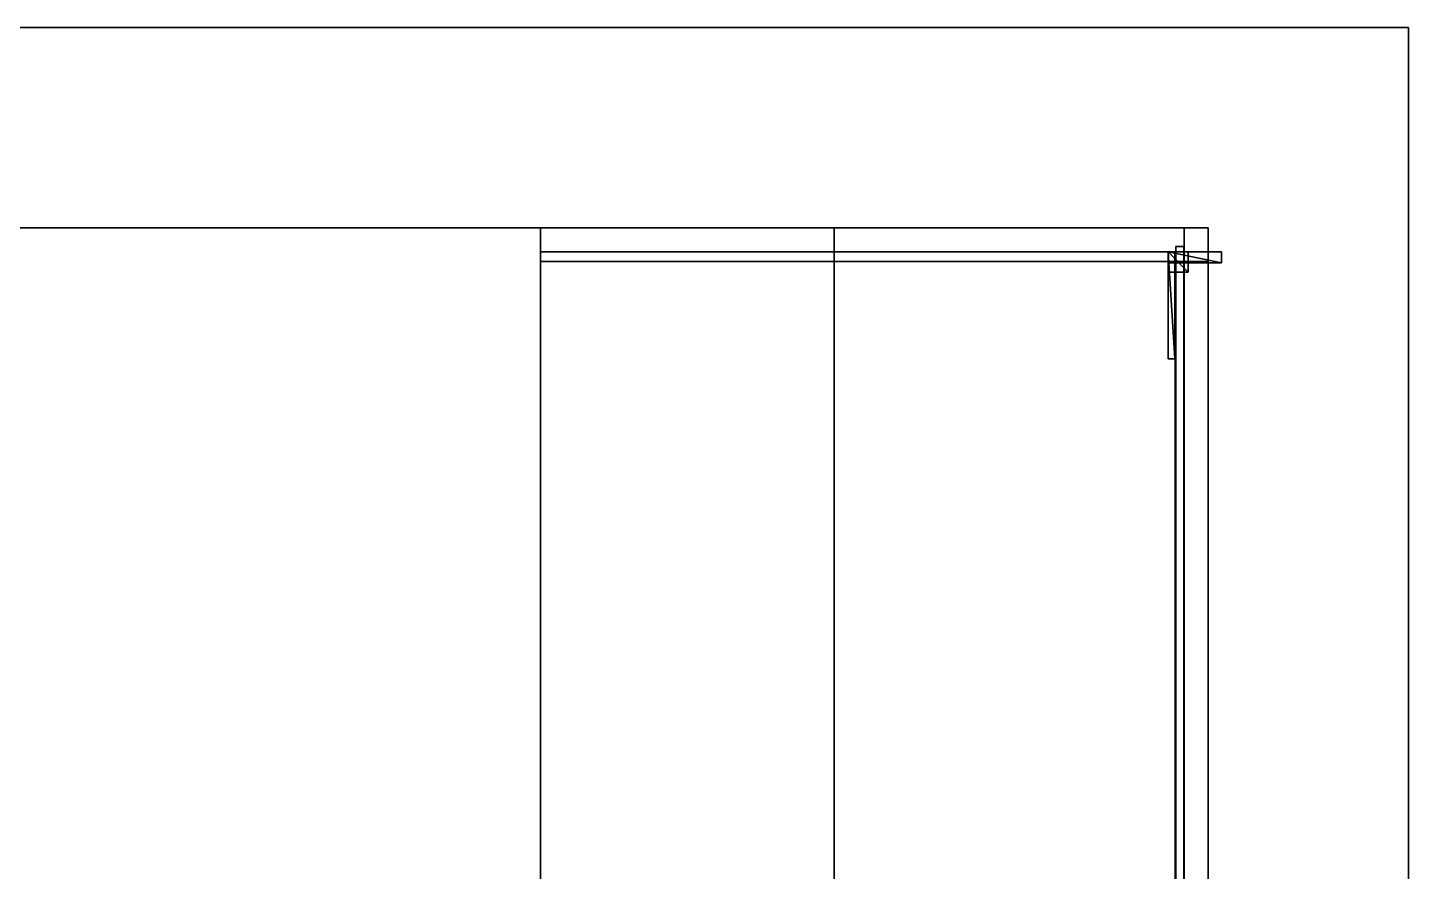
# Model space of a CAD drawing. Extents: x 0 to 2775, y -2341 to 0.
# Drawn here: x 1741 to 2775, y -632 to 0 of the extents above; entities that cross this region are included whole.
import ezdxf

# ---------------------------------------------------------------- set-up
doc = ezdxf.new("R2010")
doc.units = 0
for name, color, linetype in [('LAYER0', 7, 'CONTINUOUS'), ('LAYER1', 7, 'CONTINUOUS'), ('LAYER381', 253, 'CONTINUOUS'), ('LAYER383', 253, 'CONTINUOUS'), ('LAYER384', 253, 'CONTINUOUS'), ('LAYER387', 253, 'CONTINUOUS'), ('LAYER389', 2, 'CONTINUOUS'), ('LAYER390', 37, 'CONTINUOUS'), ('LAYER391', 253, 'CONTINUOUS'), ('LAYER392', 253, 'CONTINUOUS'), ('LAYER393', 253, 'CONTINUOUS'), ('LAYER394', 253, 'CONTINUOUS'), ('LAYER395', 253, 'CONTINUOUS'), ('LAYER396', 253, 'CONTINUOUS'), ('LAYER413', 253, 'CONTINUOUS'), ('LAYER414', 253, 'CONTINUOUS'), ('LAYER415', 253, 'CONTINUOUS'), ('LAYER416', 253, 'CONTINUOUS'), ('LAYER417', 253, 'CONTINUOUS'), ('LAYER418', 253, 'CONTINUOUS'), ('LAYER419', 253, 'CONTINUOUS')]:
    doc.layers.add(name, color=color, linetype=linetype)

msp = doc.modelspace()

# ---------------------------------------------------------------- linework, layer by layer
at = {"layer": 'LAYER0', "invisible_edges": 1}
for points in [[(2775, 0), (18, -2341), (18, 0), (2775, 0)], [(18, -2341), (2775, 0), (2775, -2341), (18, -2341)], [(18, 0, 5), (2775, 0), (18, 0), (18, 0, 5)], [(2775, 0), (18, 0, 5), (2775, 0, 5), (2775, 0)], [(2775, -2341, 5), (18, 0, 5), (18, -2341, 5), (2775, -2341, 5)], [(18, 0, 5), (2775, -2341, 5), (2775, 0, 5), (18, 0, 5)], [(2775, 0), (2775, -2341, 5), (2775, -2341), (2775, 0)], [(2775, -2341, 5), (2775, 0), (2775, 0, 5), (2775, -2341, 5)]]:
    msp.add_3dface(points, dxfattribs=at)
at = {"layer": 'LAYER1'}
for points, invisible_edges in [([(168, -150, 5), (18, 0, 5), (2775, 0, 5), (168, -150, 5)], 5), ([(2775, 0, 2664), (2021, 0, 2236), (18, 0, 2664), (2775, 0, 2664)], 3), ([(796, 0, 2236), (18, 0, 2664), (2021, 0, 2236), (796, 0, 2236)], 3), ([(18, 0, 5), (796, 0, 1106), (2775, 0, 5), (18, 0, 5)], 3), ([(18, 0, 2664), (168, -150, 2664), (2775, 0, 2664), (18, 0, 2664)], 3), ([(168, -150, 5), (2775, 0, 5), (2625, -150, 5), (168, -150, 5)], 3), ([(2775, 0, 2664), (168, -150, 2664), (2625, -150, 2664), (2775, 0, 2664)], 5), ([(2021, 0, 1106), (2775, 0, 5), (796, 0, 1106), (2021, 0, 1106)], 3), ([(2775, 0, 2664), (2021, 0, 1106), (2021, 0, 2236), (2775, 0, 2664)], 5), ([(2775, 0, 5), (2021, 0, 1106), (2775, 0, 2664), (2775, 0, 5)], 3), ([(2775, -2341, 5), (2625, -2191, 5), (2775, 0, 5), (2775, -2341, 5)], 3), ([(2625, -150, 5), (2775, 0, 5), (2625, -2191, 5), (2625, -150, 5)], 3), ([(2775, 0, 2664), (2625, -150, 2664), (2775, -2341, 2664), (2775, 0, 2664)], 3), ([(2775, 0, 5), (2775, -2341, 2664), (2775, -2341, 5), (2775, 0, 5)], 1), ([(2775, -2341, 2664), (2775, 0, 5), (2775, 0, 2664), (2775, -2341, 2664)], 1), ([(168, -150, 2664), (796, -150, 2236), (2625, -150, 2664), (168, -150, 2664)], 3), ([(2625, -150, 5), (1538.01, -150, 265), (168, -150, 5), (2625, -150, 5)], 3), ([(796, -150, 1106), (1478.01, -150, 345), (2021, -150, 1106), (796, -150, 1106)], 3), ([(2021, -150, 2236), (2625, -150, 2664), (796, -150, 2236), (2021, -150, 2236)], 3), ([(1538.01, -150, 345), (2021, -150, 1106), (1478.01, -150, 345), (1538.01, -150, 345)], 3), ([(1538.01, -150, 265), (2021, -150, 1106), (1538.01, -150, 345), (1538.01, -150, 265)], 3), ([(1538.01, -150, 265), (2625, -150, 5), (2021, -150, 1106), (1538.01, -150, 265)], 7), ([(2021, -150, 1106), (2625, -150, 2664), (2021, -150, 2236), (2021, -150, 1106)], 3), ([(2021, -150, 1106), (2625, -150, 5), (2625, -150, 2664), (2021, -150, 1106)], 5), ([(2625, -150, 2664), (2625, -2191, 5), (2625, -2191, 2664), (2625, -150, 2664)], 1), ([(2625, -2191, 5), (2625, -150, 2664), (2625, -150, 5), (2625, -2191, 5)], 1), ([(2625, -2191, 2664), (2775, -2341, 2664), (2625, -150, 2664), (2625, -2191, 2664)], 3)]:
    msp.add_3dface(points, dxfattribs=dict(at, invisible_edges=invisible_edges))
at = {"layer": 'LAYER381', "invisible_edges": 1}
for points in [[(2625, -1300, 755), (2125, -150, 755), (2625, -150, 755), (2625, -1300, 755)], [(2125, -150, 755), (2625, -1300, 755), (2125, -1300, 755), (2125, -150, 755)], [(2625, -150, 780), (2125, -150, 755), (2125, -150, 780), (2625, -150, 780)], [(2125, -150, 755), (2625, -150, 780), (2625, -150, 755), (2125, -150, 755)], [(2125, -1300, 780), (2125, -150, 755), (2125, -1300, 755), (2125, -1300, 780)], [(2125, -150, 755), (2125, -1300, 780), (2125, -150, 780), (2125, -150, 755)], [(2125, -1300, 780), (2625, -150, 780), (2125, -150, 780), (2125, -1300, 780)], [(2625, -150, 780), (2125, -1300, 780), (2625, -1300, 780), (2625, -150, 780)], [(2625, -150, 780), (2625, -1300, 755), (2625, -150, 755), (2625, -150, 780)], [(2625, -1300, 755), (2625, -150, 780), (2625, -1300, 780), (2625, -1300, 755)]]:
    msp.add_3dface(points, dxfattribs=at)
at = {"layer": 'LAYER383', "invisible_edges": 1}
for points in [[(2625, -150, 5), (2125, -175, 5), (2125, -150, 5), (2625, -150, 5)], [(2125, -175, 5), (2625, -150, 5), (2625, -175, 5), (2125, -175, 5)], [(2125, -150, 755), (2125, -175, 5), (2125, -175, 755), (2125, -150, 755)], [(2125, -175, 5), (2125, -150, 755), (2125, -150, 5), (2125, -175, 5)], [(2625, -175, 755), (2125, -150, 755), (2125, -175, 755), (2625, -175, 755)], [(2125, -150, 755), (2625, -175, 755), (2625, -150, 755), (2125, -150, 755)], [(2125, -150, 755), (2625, -150, 5), (2125, -150, 5), (2125, -150, 755)], [(2625, -150, 5), (2125, -150, 755), (2625, -150, 755), (2625, -150, 5)], [(2625, -150, 5), (2625, -175, 755), (2625, -175, 5), (2625, -150, 5)], [(2625, -175, 755), (2625, -150, 5), (2625, -150, 755), (2625, -175, 755)], [(2625, -175, 755), (2125, -175, 5), (2625, -175, 5), (2625, -175, 755)], [(2125, -175, 5), (2625, -175, 755), (2125, -175, 755), (2125, -175, 5)]]:
    msp.add_3dface(points, dxfattribs=at)
at = {"layer": 'LAYER384', "invisible_edges": 1}
for points in [[(2600.4, -168, 1941), (2345, -1282, 1941), (2600.4, -1282, 1941), (2600.4, -168, 1941)], [(2345, -1282, 1941), (2600.4, -168, 1941), (2345, -168, 1941), (2345, -1282, 1941)], [(2345, -168, 1923), (2345, -1282, 1941), (2345, -168, 1941), (2345, -168, 1923)], [(2345, -1282, 1941), (2345, -168, 1923), (2345, -1282, 1923), (2345, -1282, 1941)], [(2600.4, -168, 1941), (2345, -168, 1923), (2345, -168, 1941), (2600.4, -168, 1941)], [(2345, -168, 1923), (2600.4, -168, 1941), (2600.4, -168, 1923), (2345, -168, 1923)], [(2345, -168, 1923), (2600.4, -1282, 1923), (2345, -1282, 1923), (2345, -168, 1923)], [(2600.4, -1282, 1923), (2345, -168, 1923), (2600.4, -168, 1923), (2600.4, -1282, 1923)], [(2600.4, -1282, 1923), (2600.4, -168, 1941), (2600.4, -1282, 1941), (2600.4, -1282, 1923)], [(2600.4, -168, 1941), (2600.4, -1282, 1923), (2600.4, -168, 1923), (2600.4, -168, 1941)]]:
    msp.add_3dface(points, dxfattribs=at)
at = {"layer": 'LAYER387', "invisible_edges": 1}
for points in [[(2625, -150, 1605), (2345, -168, 1605), (2345, -150, 1605), (2625, -150, 1605)], [(2345, -168, 1605), (2625, -150, 1605), (2625, -168, 1605), (2345, -168, 1605)], [(2345, -150, 2259), (2345, -168, 1605), (2345, -168, 2259), (2345, -150, 2259)], [(2345, -168, 1605), (2345, -150, 2259), (2345, -150, 1605), (2345, -168, 1605)], [(2625, -168, 2259), (2345, -150, 2259), (2345, -168, 2259), (2625, -168, 2259)], [(2345, -150, 2259), (2625, -168, 2259), (2625, -150, 2259), (2345, -150, 2259)], [(2345, -150, 2259), (2625, -150, 1605), (2345, -150, 1605), (2345, -150, 2259)], [(2625, -150, 1605), (2345, -150, 2259), (2625, -150, 2259), (2625, -150, 1605)], [(2625, -150, 1605), (2625, -168, 2259), (2625, -168, 1605), (2625, -150, 1605)], [(2625, -168, 2259), (2625, -150, 1605), (2625, -150, 2259), (2625, -168, 2259)], [(2625, -168, 2259), (2345, -168, 1605), (2625, -168, 1605), (2625, -168, 2259)], [(2345, -168, 1605), (2625, -168, 2259), (2345, -168, 2259), (2345, -168, 1605)]]:
    msp.add_3dface(points, dxfattribs=at)
at = {"layer": 'LAYER389'}
for points in [[(2595, -248, 2228.5), (2600, -248, 2228.5), (2595, -168, 2228.5), (2595, -248, 2228.5)], [(2595, -168, 2228.5), (2600, -248, 2228.5), (2600, -168, 2228.5), (2595, -168, 2228.5)], [(2595, -168, 2228.5), (2600, -168, 2228.5), (2595, -168, 2205.5), (2595, -168, 2228.5)], [(2595, -168, 2205.5), (2600, -168, 2228.5), (2600, -168, 2205.5), (2595, -168, 2205.5)], [(2595, -248, 2228.5), (2595, -168, 2228.5), (2595, -248, 2205.5), (2595, -248, 2228.5)], [(2595, -248, 2205.5), (2595, -168, 2228.5), (2595, -168, 2205.5), (2595, -248, 2205.5)], [(2595, -248, 2205.5), (2595, -168, 2205.5), (2600, -248, 2205.5), (2595, -248, 2205.5)], [(2600, -248, 2205.5), (2595, -168, 2205.5), (2600, -168, 2205.5), (2600, -248, 2205.5)], [(2600, -248, 2205.5), (2600, -168, 2205.5), (2600, -248, 2228.5), (2600, -248, 2205.5)], [(2600, -248, 2228.5), (2600, -168, 2205.5), (2600, -168, 2228.5), (2600, -248, 2228.5)], [(2595, -248, 2205.5), (2600, -248, 2205.5), (2595, -248, 2228.5), (2595, -248, 2205.5)], [(2595, -248, 2228.5), (2600, -248, 2205.5), (2600, -248, 2228.5), (2595, -248, 2228.5)]]:
    msp.add_3dface(points, dxfattribs=at)
at = {"layer": 'LAYER390', "invisible_edges": 1}
for points in [[(2595, -168, 2205.5), (2595, -248, 2228.5), (2595, -168, 2228.5), (2595, -168, 2205.5)], [(2595, -248, 2228.5), (2595, -168, 2205.5), (2595, -248, 2205.5), (2595, -248, 2228.5)], [(2600, -168, 2228.5), (2595, -248, 2228.5), (2600, -248, 2228.5), (2600, -168, 2228.5)], [(2595, -248, 2228.5), (2600, -168, 2228.5), (2595, -168, 2228.5), (2595, -248, 2228.5)], [(2595, -168, 2205.5), (2600, -248, 2205.5), (2595, -248, 2205.5), (2595, -168, 2205.5)], [(2600, -248, 2205.5), (2595, -168, 2205.5), (2600, -168, 2205.5), (2600, -248, 2205.5)], [(2600, -168, 2228.5), (2595, -168, 2205.5), (2595, -168, 2228.5), (2600, -168, 2228.5)], [(2595, -168, 2205.5), (2600, -168, 2228.5), (2600, -168, 2205.5), (2595, -168, 2205.5)], [(2600, -248, 2205.5), (2600, -168, 2228.5), (2600, -248, 2228.5), (2600, -248, 2205.5)], [(2600, -168, 2228.5), (2600, -248, 2205.5), (2600, -168, 2205.5), (2600, -168, 2228.5)], [(2600, -248, 2205.5), (2595, -248, 2228.5), (2595, -248, 2205.5), (2600, -248, 2205.5)], [(2595, -248, 2228.5), (2600, -248, 2205.5), (2600, -248, 2228.5), (2595, -248, 2228.5)]]:
    msp.add_3dface(points, dxfattribs=at)
at = {"layer": 'LAYER391'}
for points in [[(2595, -183, 2228.5), (2610, -183, 2228.5), (2595, -168, 2228.5), (2595, -183, 2228.5)], [(2595, -168, 2228.5), (2610, -183, 2228.5), (2610, -168, 2228.5), (2595, -168, 2228.5)], [(2595, -168, 2228.5), (2610, -168, 2228.5), (2595, -168, 2213.5), (2595, -168, 2228.5)], [(2595, -168, 2213.5), (2610, -168, 2228.5), (2610, -168, 2213.5), (2595, -168, 2213.5)], [(2595, -183, 2228.5), (2595, -168, 2228.5), (2595, -183, 2213.5), (2595, -183, 2228.5)], [(2595, -183, 2213.5), (2595, -168, 2228.5), (2595, -168, 2213.5), (2595, -183, 2213.5)], [(2595, -183, 2213.5), (2595, -168, 2213.5), (2610, -183, 2213.5), (2595, -183, 2213.5)], [(2610, -183, 2213.5), (2595, -168, 2213.5), (2610, -168, 2213.5), (2610, -183, 2213.5)], [(2610, -183, 2213.5), (2610, -168, 2213.5), (2610, -183, 2228.5), (2610, -183, 2213.5)], [(2610, -183, 2228.5), (2610, -168, 2213.5), (2610, -168, 2228.5), (2610, -183, 2228.5)], [(2595, -183, 2213.5), (2610, -183, 2213.5), (2595, -183, 2228.5), (2595, -183, 2213.5)], [(2595, -183, 2228.5), (2610, -183, 2213.5), (2610, -183, 2228.5), (2595, -183, 2228.5)]]:
    msp.add_3dface(points, dxfattribs=at)
at = {"layer": 'LAYER392'}
for points in [[(2595, -183, 2228.5), (2610, -183, 2228.5), (2595, -168, 2228.5), (2595, -183, 2228.5)], [(2595, -168, 2228.5), (2610, -183, 2228.5), (2610, -168, 2228.5), (2595, -168, 2228.5)], [(2595, -168, 2228.5), (2610, -168, 2228.5), (2595, -168, 2213.5), (2595, -168, 2228.5)], [(2595, -168, 2213.5), (2610, -168, 2228.5), (2610, -168, 2213.5), (2595, -168, 2213.5)], [(2595, -183, 2228.5), (2595, -168, 2228.5), (2595, -183, 2213.5), (2595, -183, 2228.5)], [(2595, -183, 2213.5), (2595, -168, 2228.5), (2595, -168, 2213.5), (2595, -183, 2213.5)], [(2595, -183, 2213.5), (2595, -168, 2213.5), (2610, -183, 2213.5), (2595, -183, 2213.5)], [(2610, -183, 2213.5), (2595, -168, 2213.5), (2610, -168, 2213.5), (2610, -183, 2213.5)], [(2610, -183, 2213.5), (2610, -168, 2213.5), (2610, -183, 2228.5), (2610, -183, 2213.5)], [(2610, -183, 2228.5), (2610, -168, 2213.5), (2610, -168, 2228.5), (2610, -183, 2228.5)], [(2595, -183, 2213.5), (2610, -183, 2213.5), (2595, -183, 2228.5), (2595, -183, 2213.5)], [(2595, -183, 2228.5), (2610, -183, 2213.5), (2610, -183, 2228.5), (2595, -183, 2228.5)]]:
    msp.add_3dface(points, dxfattribs=at)
at = {"layer": 'LAYER393'}
for points in [[(2595, -183, 2228.5), (2610, -183, 2228.5), (2595, -168, 2228.5), (2595, -183, 2228.5)], [(2595, -168, 2228.5), (2610, -183, 2228.5), (2610, -168, 2228.5), (2595, -168, 2228.5)], [(2595, -168, 2228.5), (2610, -168, 2228.5), (2595, -168, 2213.5), (2595, -168, 2228.5)], [(2595, -168, 2213.5), (2610, -168, 2228.5), (2610, -168, 2213.5), (2595, -168, 2213.5)], [(2595, -183, 2228.5), (2595, -168, 2228.5), (2595, -183, 2213.5), (2595, -183, 2228.5)], [(2595, -183, 2213.5), (2595, -168, 2228.5), (2595, -168, 2213.5), (2595, -183, 2213.5)], [(2595, -183, 2213.5), (2595, -168, 2213.5), (2610, -183, 2213.5), (2595, -183, 2213.5)], [(2610, -183, 2213.5), (2595, -168, 2213.5), (2610, -168, 2213.5), (2610, -183, 2213.5)], [(2610, -183, 2213.5), (2610, -168, 2213.5), (2610, -183, 2228.5), (2610, -183, 2213.5)], [(2610, -183, 2228.5), (2610, -168, 2213.5), (2610, -168, 2228.5), (2610, -183, 2228.5)], [(2595, -183, 2213.5), (2610, -183, 2213.5), (2595, -183, 2228.5), (2595, -183, 2213.5)], [(2595, -183, 2228.5), (2610, -183, 2213.5), (2610, -183, 2228.5), (2595, -183, 2228.5)]]:
    msp.add_3dface(points, dxfattribs=at)
at = {"layer": 'LAYER394'}
for points in [[(2595, -183, 2228.5), (2610, -183, 2228.5), (2595, -168, 2228.5), (2595, -183, 2228.5)], [(2595, -168, 2228.5), (2610, -183, 2228.5), (2610, -168, 2228.5), (2595, -168, 2228.5)], [(2595, -168, 2228.5), (2610, -168, 2228.5), (2595, -168, 2213.5), (2595, -168, 2228.5)], [(2595, -168, 2213.5), (2610, -168, 2228.5), (2610, -168, 2213.5), (2595, -168, 2213.5)], [(2595, -183, 2228.5), (2595, -168, 2228.5), (2595, -183, 2213.5), (2595, -183, 2228.5)], [(2595, -183, 2213.5), (2595, -168, 2228.5), (2595, -168, 2213.5), (2595, -183, 2213.5)], [(2595, -183, 2213.5), (2595, -168, 2213.5), (2610, -183, 2213.5), (2595, -183, 2213.5)], [(2610, -183, 2213.5), (2595, -168, 2213.5), (2610, -168, 2213.5), (2610, -183, 2213.5)], [(2610, -183, 2213.5), (2610, -168, 2213.5), (2610, -183, 2228.5), (2610, -183, 2213.5)], [(2610, -183, 2228.5), (2610, -168, 2213.5), (2610, -168, 2228.5), (2610, -183, 2228.5)], [(2595, -183, 2213.5), (2610, -183, 2213.5), (2595, -183, 2228.5), (2595, -183, 2213.5)], [(2595, -183, 2228.5), (2610, -183, 2213.5), (2610, -183, 2228.5), (2595, -183, 2228.5)]]:
    msp.add_3dface(points, dxfattribs=at)
at = {"layer": 'LAYER395'}
for points in [[(2595, -176, 2228.5), (2635, -176, 2228.5), (2595, -168, 2228.5), (2595, -176, 2228.5)], [(2595, -168, 2228.5), (2635, -176, 2228.5), (2635, -168, 2228.5), (2595, -168, 2228.5)], [(2595, -168, 2228.5), (2635, -168, 2228.5), (2595, -168, 2220.5), (2595, -168, 2228.5)], [(2595, -168, 2220.5), (2635, -168, 2228.5), (2635, -168, 2220.5), (2595, -168, 2220.5)], [(2595, -176, 2228.5), (2595, -168, 2228.5), (2595, -176, 2220.5), (2595, -176, 2228.5)], [(2595, -176, 2220.5), (2595, -168, 2228.5), (2595, -168, 2220.5), (2595, -176, 2220.5)], [(2595, -176, 2220.5), (2595, -168, 2220.5), (2635, -176, 2220.5), (2595, -176, 2220.5)], [(2635, -176, 2220.5), (2595, -168, 2220.5), (2635, -168, 2220.5), (2635, -176, 2220.5)], [(2635, -176, 2220.5), (2635, -168, 2220.5), (2635, -176, 2228.5), (2635, -176, 2220.5)], [(2635, -176, 2228.5), (2635, -168, 2220.5), (2635, -168, 2228.5), (2635, -176, 2228.5)], [(2595, -176, 2220.5), (2635, -176, 2220.5), (2595, -176, 2228.5), (2595, -176, 2220.5)], [(2595, -176, 2228.5), (2635, -176, 2220.5), (2635, -176, 2228.5), (2595, -176, 2228.5)]]:
    msp.add_3dface(points, dxfattribs=at)
at = {"layer": 'LAYER396'}
for points in [[(2595, -248, 2228.5), (2600, -248, 2228.5), (2595, -168, 2228.5), (2595, -248, 2228.5)], [(2595, -168, 2228.5), (2600, -248, 2228.5), (2600, -168, 2228.5), (2595, -168, 2228.5)], [(2595, -168, 2228.5), (2600, -168, 2228.5), (2595, -168, 2212.5), (2595, -168, 2228.5)], [(2595, -168, 2212.5), (2600, -168, 2228.5), (2600, -168, 2212.5), (2595, -168, 2212.5)], [(2595, -248, 2228.5), (2595, -168, 2228.5), (2595, -248, 2212.5), (2595, -248, 2228.5)], [(2595, -248, 2212.5), (2595, -168, 2228.5), (2595, -168, 2212.5), (2595, -248, 2212.5)], [(2595, -248, 2212.5), (2595, -168, 2212.5), (2600, -248, 2212.5), (2595, -248, 2212.5)], [(2600, -248, 2212.5), (2595, -168, 2212.5), (2600, -168, 2212.5), (2600, -248, 2212.5)], [(2600, -248, 2212.5), (2600, -168, 2212.5), (2600, -248, 2228.5), (2600, -248, 2212.5)], [(2600, -248, 2228.5), (2600, -168, 2212.5), (2600, -168, 2228.5), (2600, -248, 2228.5)], [(2595, -248, 2212.5), (2600, -248, 2212.5), (2595, -248, 2228.5), (2595, -248, 2212.5)], [(2595, -248, 2228.5), (2600, -248, 2212.5), (2600, -248, 2228.5), (2595, -248, 2228.5)]]:
    msp.add_3dface(points, dxfattribs=at)
at = {"layer": 'LAYER413', "invisible_edges": 1}
for points in [[(2625, -1282, 1606), (2345, -168, 1606), (2625, -168, 1606), (2625, -1282, 1606)], [(2345, -168, 1606), (2625, -1282, 1606), (2345, -1282, 1606), (2345, -168, 1606)], [(2625, -168, 1624), (2345, -168, 1606), (2345, -168, 1624), (2625, -168, 1624)], [(2345, -168, 1606), (2625, -168, 1624), (2625, -168, 1606), (2345, -168, 1606)], [(2345, -1282, 1624), (2345, -168, 1606), (2345, -1282, 1606), (2345, -1282, 1624)], [(2345, -168, 1606), (2345, -1282, 1624), (2345, -168, 1624), (2345, -168, 1606)], [(2345, -1282, 1624), (2625, -168, 1624), (2345, -168, 1624), (2345, -1282, 1624)], [(2625, -168, 1624), (2345, -1282, 1624), (2625, -1282, 1624), (2625, -168, 1624)], [(2625, -168, 1624), (2625, -1282, 1606), (2625, -168, 1606), (2625, -168, 1624)], [(2625, -1282, 1606), (2625, -168, 1624), (2625, -1282, 1624), (2625, -1282, 1606)]]:
    msp.add_3dface(points, dxfattribs=at)
at = {"layer": 'LAYER414', "invisible_edges": 1}
for points in [[(2625, -168, 2258), (2345, -1282, 2258), (2625, -1282, 2258), (2625, -168, 2258)], [(2345, -1282, 2258), (2625, -168, 2258), (2345, -168, 2258), (2345, -1282, 2258)], [(2625, -168, 2258), (2345, -168, 2240), (2345, -168, 2258), (2625, -168, 2258)], [(2345, -168, 2240), (2625, -168, 2258), (2625, -168, 2240), (2345, -168, 2240)], [(2345, -168, 2240), (2345, -1282, 2258), (2345, -168, 2258), (2345, -168, 2240)], [(2345, -1282, 2258), (2345, -168, 2240), (2345, -1282, 2240), (2345, -1282, 2258)], [(2345, -168, 2240), (2625, -1282, 2240), (2345, -1282, 2240), (2345, -168, 2240)], [(2625, -1282, 2240), (2345, -168, 2240), (2625, -168, 2240), (2625, -1282, 2240)], [(2625, -1282, 2240), (2625, -168, 2258), (2625, -1282, 2258), (2625, -1282, 2240)], [(2625, -168, 2258), (2625, -1282, 2240), (2625, -168, 2240), (2625, -168, 2258)]]:
    msp.add_3dface(points, dxfattribs=at)
at = {"layer": 'LAYER415', "invisible_edges": 1}
for points in [[(2600.7, -164, 2244), (2600.7, -1286, 1620), (2600.7, -1286, 2244), (2600.7, -164, 2244)], [(2600.7, -1286, 1620), (2600.7, -164, 2244), (2600.7, -164, 1620), (2600.7, -1286, 1620)], [(2606.7, -164, 1620), (2600.7, -1286, 1620), (2600.7, -164, 1620), (2606.7, -164, 1620)], [(2600.7, -1286, 1620), (2606.7, -164, 1620), (2606.7, -1286, 1620), (2600.7, -1286, 1620)], [(2600.7, -164, 2244), (2606.7, -164, 1620), (2600.7, -164, 1620), (2600.7, -164, 2244)], [(2606.7, -164, 1620), (2600.7, -164, 2244), (2606.7, -164, 2244), (2606.7, -164, 1620)], [(2606.7, -1286, 2244), (2600.7, -164, 2244), (2600.7, -1286, 2244), (2606.7, -1286, 2244)], [(2600.7, -164, 2244), (2606.7, -1286, 2244), (2606.7, -164, 2244), (2600.7, -164, 2244)], [(2606.7, -164, 1620), (2606.7, -1286, 2244), (2606.7, -1286, 1620), (2606.7, -164, 1620)], [(2606.7, -1286, 2244), (2606.7, -164, 1620), (2606.7, -164, 2244), (2606.7, -1286, 2244)]]:
    msp.add_3dface(points, dxfattribs=at)
at = {"layer": 'LAYER416', "invisible_edges": 1}
for points in [[(2607, -168, 2240), (2625, -168, 2120), (2607, -168, 2120), (2607, -168, 2240)], [(2625, -168, 2120), (2607, -168, 2240), (2625, -168, 2240), (2625, -168, 2120)], [(2607, -1282, 2120), (2625, -168, 2120), (2625, -1282, 2120), (2607, -1282, 2120)], [(2625, -168, 2120), (2607, -1282, 2120), (2607, -168, 2120), (2625, -168, 2120)], [(2607, -168, 2240), (2625, -1282, 2240), (2625, -168, 2240), (2607, -168, 2240)], [(2625, -1282, 2240), (2607, -168, 2240), (2607, -1282, 2240), (2625, -1282, 2240)], [(2607, -1282, 2120), (2607, -168, 2240), (2607, -168, 2120), (2607, -1282, 2120)], [(2607, -168, 2240), (2607, -1282, 2120), (2607, -1282, 2240), (2607, -168, 2240)], [(2625, -1282, 2240), (2625, -168, 2120), (2625, -168, 2240), (2625, -1282, 2240)], [(2625, -168, 2120), (2625, -1282, 2240), (2625, -1282, 2120), (2625, -168, 2120)]]:
    msp.add_3dface(points, dxfattribs=at)
at = {"layer": 'LAYER417', "invisible_edges": 1}
for points in [[(2607, -150, 840), (2625, -150, 780), (2607, -150, 780), (2607, -150, 840)], [(2625, -150, 780), (2607, -150, 840), (2625, -150, 840), (2625, -150, 780)], [(2607, -1300, 780), (2625, -150, 780), (2625, -1300, 780), (2607, -1300, 780)], [(2625, -150, 780), (2607, -1300, 780), (2607, -150, 780), (2625, -150, 780)], [(2607, -150, 840), (2625, -1300, 840), (2625, -150, 840), (2607, -150, 840)], [(2625, -1300, 840), (2607, -150, 840), (2607, -1300, 840), (2625, -1300, 840)], [(2607, -1300, 780), (2607, -150, 840), (2607, -150, 780), (2607, -1300, 780)], [(2607, -150, 840), (2607, -1300, 780), (2607, -1300, 840), (2607, -150, 840)], [(2625, -1300, 840), (2625, -150, 780), (2625, -150, 840), (2625, -1300, 840)], [(2625, -150, 780), (2625, -1300, 840), (2625, -1300, 780), (2625, -150, 780)]]:
    msp.add_3dface(points, dxfattribs=at)
at = {"layer": 'LAYER418', "invisible_edges": 1}
for points in [[(2607, -175, 755), (2625, -175, 695), (2607, -175, 695), (2607, -175, 755)], [(2625, -175, 695), (2607, -175, 755), (2625, -175, 755), (2625, -175, 695)], [(2607, -1275, 695), (2625, -175, 695), (2625, -1275, 695), (2607, -1275, 695)], [(2625, -175, 695), (2607, -1275, 695), (2607, -175, 695), (2625, -175, 695)], [(2607, -175, 755), (2625, -1275, 755), (2625, -175, 755), (2607, -175, 755)], [(2625, -1275, 755), (2607, -175, 755), (2607, -1275, 755), (2625, -1275, 755)], [(2607, -1275, 695), (2607, -175, 755), (2607, -175, 695), (2607, -1275, 695)], [(2607, -175, 755), (2607, -1275, 695), (2607, -1275, 755), (2607, -175, 755)], [(2625, -1275, 755), (2625, -175, 695), (2625, -175, 755), (2625, -1275, 755)], [(2625, -175, 695), (2625, -1275, 755), (2625, -1275, 695), (2625, -175, 695)]]:
    msp.add_3dface(points, dxfattribs=at)
at = {"layer": 'LAYER419', "invisible_edges": 1}
for points in [[(2625, -150, 840), (2125, -150, 780), (2125, -150, 840), (2625, -150, 840)], [(2125, -150, 780), (2625, -150, 840), (2625, -150, 780), (2125, -150, 780)], [(2125, -168, 840), (2125, -150, 780), (2125, -168, 780), (2125, -168, 840)], [(2125, -150, 780), (2125, -168, 840), (2125, -150, 840), (2125, -150, 780)], [(2625, -168, 780), (2125, -150, 780), (2625, -150, 780), (2625, -168, 780)], [(2125, -150, 780), (2625, -168, 780), (2125, -168, 780), (2125, -150, 780)], [(2125, -168, 840), (2625, -150, 840), (2125, -150, 840), (2125, -168, 840)], [(2625, -150, 840), (2125, -168, 840), (2625, -168, 840), (2625, -150, 840)], [(2625, -150, 840), (2625, -168, 780), (2625, -150, 780), (2625, -150, 840)], [(2625, -168, 780), (2625, -150, 840), (2625, -168, 840), (2625, -168, 780)], [(2625, -168, 780), (2125, -168, 840), (2125, -168, 780), (2625, -168, 780)], [(2125, -168, 840), (2625, -168, 780), (2625, -168, 840), (2125, -168, 840)]]:
    msp.add_3dface(points, dxfattribs=at)

doc.saveas('drawing.dxf')
